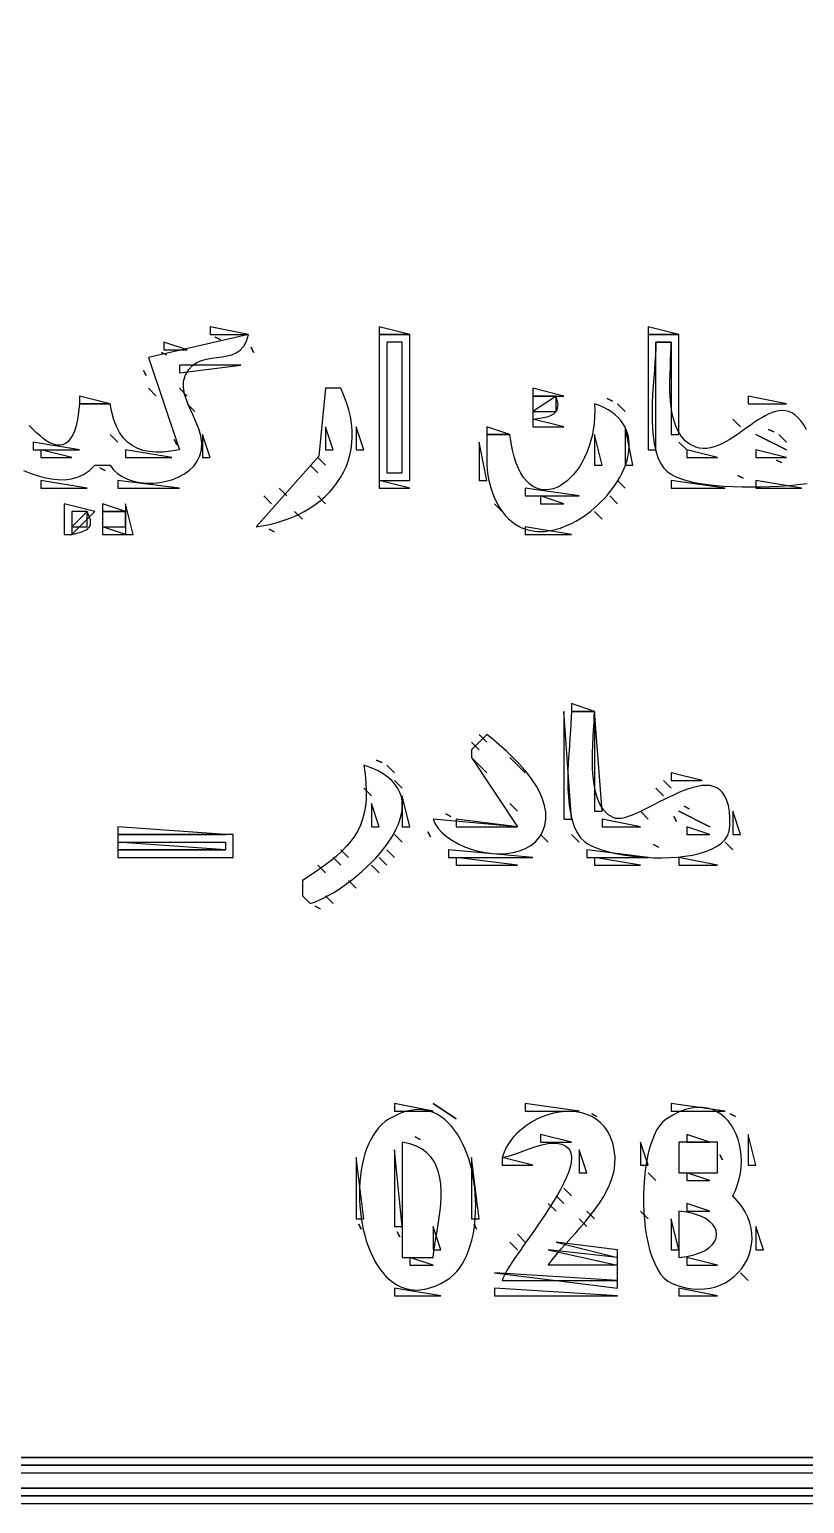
# Model space of a CAD drawing. Extents: x 0 to 1288, y 0 to 860.
# Drawn here: x 443.5 to 544.3, y 0 to 191.7 of the extents above; entities that cross this region are included whole.
import ezdxf

# ---------------------------------------------------------------- set-up
doc = ezdxf.new("R2010")
doc.units = 0
doc.layers.get('0').update_dxf_attribs({"linetype": 'CONTINUOUS'})
for name, color, linetype in [('C19', 19, 'CONTINUOUS'), ('C250', 250, 'CONTINUOUS'), ('C251', 251, 'CONTINUOUS'), ('C252', 252, 'CONTINUOUS'), ('C253', 253, 'CONTINUOUS'), ('C254', 254, 'CONTINUOUS'), ('C27', 27, 'CONTINUOUS'), ('C29', 29, 'CONTINUOUS'), ('C37', 37, 'CONTINUOUS'), ('C47', 47, 'CONTINUOUS'), ('C7', 7, 'CONTINUOUS')]:
    doc.layers.add(name, color=color, linetype=linetype)

msp = doc.modelspace()

# ---------------------------------------------------------------- linework, layer by layer
msp.add_lwpolyline([(0, 1), (0, 0), (1288, 0), (1255, 1), (1179, 1), (915, 1), (0, 1)])
at = {"layer": 'C19'}
for points in [[(467.666656, 151.666672), (468.333344, 151.333328), (467.666656, 151.666672)], [(472.333344, 150.333328), (472.666656, 149.666672), (472.333344, 150.333328)], [(490, 151), (490, 134), (492, 134), (492, 151), (490, 151)], [(525, 151), (524.9838, 150.2184), (524.9404, 149.3524), (524.8769, 148.4145), (524.8009, 147.4168), (524.7197, 146.3716), (524.6407, 145.2913), (524.5713, 144.1881), (524.5188, 143.0743), (524.4907, 141.9623), (524.4943, 140.8643), (524.537, 139.7926), (524.6261, 138.7595), (524.7692, 137.7773), (524.9735, 136.8583), (525.2464, 136.0147), (525.5953, 135.259), (526.0277, 134.6033), (526.4077, 134.2158), (526.8987, 133.8655), (527.4931, 133.5513), (528.1829, 133.2723), (528.9603, 133.0273), (529.8175, 132.8153), (530.7467, 132.6354), (531.74, 132.4865), (532.7897, 132.3677), (533.8879, 132.2778), (535.0268, 132.2159), (536.1986, 132.181), (537.3955, 132.1719), (538.6096, 132.1878), (539.8332, 132.2276), (541.0583, 132.2903), (542.2772, 132.3749), (543.4821, 132.4802), (544.6652, 132.6054)], [(459, 149), (463, 137), (461.9073, 136.81), (460.8868, 136.7062), (459.9379, 136.6909), (459.0597, 136.7663), (458.2514, 136.9347), (457.5124, 137.1982), (456.8417, 137.5591), (456.2388, 138.0196), (455.7028, 138.582), (455.2329, 139.2485), (454.8285, 140.0213), (454.4887, 140.9026), (454.2128, 141.8948), (454, 143), (450, 143), (449.8916, 141.9124), (449.7448, 140.9617), (449.5617, 140.1422), (449.3446, 139.448), (449.0955, 138.8734), (448.8166, 138.4127), (448.5102, 138.0601), (448.1784, 137.8098), (447.8234, 137.6562), (447.4474, 137.5934), (447.0525, 137.6157), (446.6409, 137.7174), (446.2149, 137.8927), (445.7764, 138.1358), (445.3279, 138.4411), (444.8714, 138.8027), (444.409, 139.2149), (443.9431, 139.672), (443.4757, 140.1682)], [(450, 144), (450, 143), (454, 143), (450, 144)], [(464, 143), (465, 142), (464, 143)], [(517, 143), (517.0357, 142.1195), (517.0203, 141.2596), (516.9566, 140.4224), (516.8474, 139.6102), (516.6954, 138.8252), (516.5034, 138.0697), (516.2742, 137.3458), (516.0106, 136.6559), (515.7152, 136.0021), (515.391, 135.3867), (515.0406, 134.8119), (514.6669, 134.2799), (514.2726, 133.793), (513.8605, 133.3534), (513.4333, 132.9634), (512.9939, 132.6251), (512.5449, 132.3408), (512.0892, 132.1127), (511.6296, 131.9431), (511.1688, 131.8341), (510.7096, 131.7881), (510.2547, 131.8072), (509.807, 131.8937), (509.3692, 132.0499), (508.9441, 132.2778), (508.5344, 132.5799), (508.1429, 132.9583), (507.7725, 133.4152), (507.4258, 133.9528), (507.1056, 134.5735), (506.8148, 135.2794), (506.556, 136.0728), (506.3321, 136.9558), (506.1458, 137.9308), (506, 139), (503, 139), (502.9937, 138.0137), (502.9813, 137.0103), (502.9824, 135.9985), (503.0166, 134.9871), (503.1035, 133.9847), (503.2627, 133.0002), (503.5139, 132.0424)], [(544.6074, 139.6427), (544.2364, 140.2689), (543.8569, 140.7928), (543.4693, 141.2201), (543.0738, 141.5565), (542.6709, 141.8078), (542.2609, 141.9796), (541.844, 142.0778), (541.4207, 142.108), (540.9912, 142.076), (540.5559, 141.9875), (540.1152, 141.8483), (539.6693, 141.664), (539.2187, 141.4404), (538.7635, 141.1833), (538.3042, 140.8983), (537.8412, 140.5911), (537.3746, 140.2676), (536.905, 139.9335), (536.4325, 139.5944), (535.9576, 139.2562), (535.4805, 138.9244), (535.0017, 138.605), (534.5214, 138.3035), (534.04, 138.0258), (533.5578, 137.7775), (533.0751, 137.5644), (532.5923, 137.3922), (532.1097, 137.2667), (531.6277, 137.1935), (531.1466, 137.1784), (530.6666, 137.2272), (530.1883, 137.3456)], [(442.7188, 134.2932), (443.6073, 133.9618), (444.5064, 133.665), (445.4096, 133.4175), (446.3105, 133.2343), (447.2024, 133.1302), (448.0788, 133.1201), (448.9332, 133.2189), (449.759, 133.4414), (450.5498, 133.8025), (451.299, 134.317), (452, 135), (453, 135), (454, 135), (454.418, 134.4208), (454.9463, 133.9254), (455.5695, 133.5132), (456.2723, 133.1838), (457.0393, 132.9367), (457.8553, 132.7714), (458.7049, 132.6875), (459.5728, 132.6845), (460.4436, 132.7619), (461.3022, 132.9193), (462.1331, 133.1561), (462.9211, 133.472), (463.6507, 133.8664), (464.3068, 134.3388), (464.874, 134.8889), (465.3369, 135.5161), (465.6803, 136.2199), (465.8889, 137)], [(490.228394, 49.971451), (489.7613, 49.6516), (489.3258, 49.2784), (488.9214, 48.8551), (488.548, 48.385), (488.2055, 47.8713), (487.8936, 47.3173), (487.6122, 46.7262), (487.3611, 46.1013), (487.1401, 45.4459), (486.949, 44.7631), (486.7878, 44.0564), (486.6561, 43.3289), (486.5539, 42.5839), (486.4809, 41.8247), (486.437, 41.0545), (486.422, 40.2767), (486.4357, 39.4943), (486.478, 38.7108), (486.5486, 37.9294), (486.6475, 37.1533), (486.7743, 36.3858), (486.9291, 35.6301), (487.1114, 34.8896), (487.3213, 34.1675), (487.5586, 33.4671), (487.8229, 32.7915), (488.1143, 32.1441), (488.4324, 31.5282), (488.7772, 30.9469), (489.1484, 30.4037), (489.5459, 29.9016), (489.9695, 29.444), (490.419, 29.0342), (490.8943, 28.6753), (491.3951, 28.3708), (491.9214, 28.1238), (492.4728, 27.9375), (493.0493, 27.8154), (493.6507, 27.7605), (494.2768, 27.7762), (494.9274, 27.8658), (495.6024, 28.0324), (496.3015, 28.2795), (497.0246, 28.6101), (497.7716, 29.0277), (498.2389, 29.3494), (498.6745, 29.7241), (499.0787, 30.1485), (499.4517, 30.6193), (499.7935, 31.1333), (500.1045, 31.6872), (500.3848, 32.2779), (500.6347, 32.902), (500.8542, 33.5565), (501.0437, 34.2379), (501.2032, 34.9431), (501.333, 35.6689), (501.4334, 36.412), (501.5044, 37.1692), (501.5463, 37.9372), (501.5593, 38.7128), (501.5435, 39.4928), (501.4992, 40.2739), (501.4265, 41.0529), (501.3258, 41.8266), (501.197, 42.5918), (501.0405, 43.3451), (500.8565, 44.0834), (500.645, 44.8034), (500.4064, 45.5018), (500.1409, 46.1756), (499.8485, 46.8213), (499.5296, 47.4359), (499.1842, 48.016), (498.8127, 48.5583), (498.4151, 49.0598), (497.9918, 49.5171), (497.5428, 49.927), (497.0685, 50.2863), (496.5688, 50.5917), (496.0442, 50.84), (495.4947, 51.028), (494.9206, 51.1524), (494.3221, 51.21), (493.6993, 51.1975), (493.0524, 51.1118), (492.3817, 50.9496), (491.6873, 50.7075), (490.9695, 50.3826), (490.2284, 49.9714)], [(516.666687, 50.666668), (517.333313, 50.333332), (516.666687, 50.666668)], [(505, 45), (505.9615, 45.2153), (506.9827, 45.5475), (508.038, 45.9365), (509.102, 46.3217), (510.1494, 46.6429), (511.1547, 46.8397), (512.0926, 46.8518)]]:
    msp.add_lwpolyline(points, dxfattribs=at)
at = {"layer": 'C250'}
for points in [[(1, 859), (1, 2), (1287, 2), (1287, 859), (1, 859)], [(509, 144), (509, 142), (512, 142), (512, 144), (509, 144)], [(512, 144), (509, 142), (509, 141), (510.1035, 141.1502), (511.0326, 141.3514), (511.737, 141.6702), (512.1666, 142.1734), (512.271, 142.9278), (512, 144)], [(520, 143), (521, 142), (520, 143)], [(521, 140), (521, 135), (522, 135), (521, 140)], [(535, 141), (536, 140), (535, 141)], [(454, 139), (455, 138), (454, 139)], [(538, 137), (538, 136), (542, 136), (538, 137)], [(481, 136), (482, 135), (481, 136)], [(527, 133), (527, 132), (534, 132), (527, 133)], [(481, 131), (482, 130), (481, 131)], [(449, 129), (449, 127), (451, 127), (451, 129), (449, 129)], [(503, 100), (501, 98), (501, 97), (507, 88), (496, 89), (496.283, 88.3613), (496.6892, 87.757), (497.2055, 87.191), (497.8188, 86.6674), (498.5163, 86.1902), (499.2849, 85.7633), (500.1116, 85.3908), (500.9835, 85.0766), (501.8875, 84.8248), (502.8106, 84.6394), (503.74, 84.5244), (504.6625, 84.4838), (505.5652, 84.5216), (506.4351, 84.6418), (507.2592, 84.8484), (508.0246, 85.1455), (508.7182, 85.5369), (509.327, 86.0268), (509.838, 86.6191), (510.2384, 87.3179), (510.5349, 88.1656), (510.6719, 89.0207), (510.6631, 89.8791), (510.5224, 90.7369), (510.2637, 91.59), (509.9008, 92.4345), (509.4476, 93.2662), (508.918, 94.0812), (508.3258, 94.8754), (507.685, 95.6449), (507.0092, 96.3855), (506.3126, 97.0934), (505.6088, 97.7644), (504.9118, 98.3946), (504.2354, 98.98), (503.5935, 99.5164), (503, 100)], [(525, 93), (526, 92), (525, 93)], [(490, 85), (491, 84), (490, 85)], [(498, 85), (498, 84), (509, 84), (498, 85)], [(516, 85), (516, 84), (524, 84), (516, 85)], [(482, 79), (483, 78), (482, 79)], [(537, 48), (537, 44), (538, 44), (537, 48)], [(515, 46), (515, 43), (516, 43), (515, 46)], [(486, 45), (486, 37), (487, 37), (486, 45)], [(501, 45), (501, 37), (502, 37), (501, 45)]]:
    msp.add_lwpolyline(points, dxfattribs=at)
at = {"layer": 'C251'}
for points in [[(524, 152), (524, 137), (525, 137), (525, 151), (527, 151), (527, 139), (528, 139), (528, 152), (524, 152)], [(459, 145), (460, 144), (459, 145)], [(482, 145), (481.128876, 136.173615), (473, 127), (473.9848, 127.1551), (474.9401, 127.3542), (475.8643, 127.5959), (476.7559, 127.8791), (477.6134, 128.2026), (478.4353, 128.5653), (479.22, 128.9659), (479.9661, 129.4033), (480.6719, 129.8763), (481.336, 130.3837), (481.9568, 130.9244), (482.5329, 131.4971), (483.0626, 132.1007), (483.5446, 132.7341), (483.9772, 133.396), (484.3589, 134.0853), (484.6883, 134.8007), (484.9637, 135.5412), (485.1837, 136.3055), (485.3468, 137.0924), (485.4514, 137.9008), (485.4959, 138.7295), (485.479, 139.5773), (485.399, 140.4431), (485.2544, 141.3257), (485.0437, 142.2238), (484.7655, 143.1363), (484.418, 144.0621), (484, 145), (482, 145)], [(509, 145), (509, 144), (513, 144), (509, 145)], [(482, 140), (482, 137), (483, 137), (482, 140)], [(503, 140), (503, 139), (506, 139), (503, 140)], [(509, 141), (509, 140), (513, 140), (509, 141)], [(444, 138), (444, 137), (450, 137), (444, 138)], [(502, 138), (502, 133), (503, 133), (502, 138)], [(538, 139), (542, 137), (538, 139)], [(539.666687, 139.666672), (540.333313, 139.333328), (539.666687, 139.666672)], [(445, 137), (445, 136), (449, 136), (445, 137)], [(456, 137), (456, 136), (462, 136), (456, 137)], [(452.666656, 134.666672), (453.333344, 134.333328), (452.666656, 134.666672)], [(445, 133), (445, 132), (451, 132), (445, 133)], [(455, 133), (455, 132), (463, 132), (455, 133)], [(489, 133), (489, 132), (493, 132), (489, 133)], [(535.666687, 133.666672), (536.333313, 133.333328), (535.666687, 133.666672)], [(538, 133), (538, 132), (544, 132), (538, 133)], [(474, 131), (475, 130), (474, 131)], [(508, 132), (508, 131), (515, 131), (508, 132)], [(510, 131), (510, 130), (513, 130), (510, 131)], [(519, 131), (520, 130), (519, 131)], [(448, 130), (448, 126), (449, 126), (452, 129), (448, 130)], [(453, 129), (453, 127), (456, 127), (456, 129), (453, 129)], [(478, 129), (479, 128), (478, 129)], [(517, 129), (518, 128), (517, 129)], [(453, 127), (453, 126), (456, 126), (453, 127)], [(508, 127), (508, 126), (514, 126), (508, 127)], [(501, 99), (502, 98), (501, 99)], [(490, 96), (491, 95), (490, 96)], [(501, 97), (502, 96), (501, 97)], [(507, 96), (508, 95), (507, 96)], [(526, 94), (527, 93), (526, 94)], [(528.666687, 90.666664), (529.333313, 90.333336), (528.666687, 90.666664)], [(523, 90), (524, 89), (523, 90)], [(535, 90), (535, 87), (536, 87), (535, 90)], [(455, 87), (455, 86), (469, 86), (469, 85), (455, 85), (455, 84), (470, 84), (470, 87), (455, 87)], [(455, 86), (455, 85), (469, 85), (455, 86)], [(517, 84), (517, 83), (523, 83), (517, 84)], [(479, 79), (480, 78), (479, 79)], [(529, 48), (529, 47), (532, 47), (529, 48)], [(491, 46), (491, 36), (492, 36), (491, 46)], [(533.333313, 45.333332), (533.666687, 44.666668), (533.333313, 45.333332)], [(513, 41), (514, 40), (513, 41)], [(527, 37), (527, 33), (528, 33), (527, 37)], [(528, 38), (528, 32), (529.0284, 32.1247), (529.9359, 32.323), (530.7224, 32.5858), (531.3879, 32.9038), (531.9323, 33.2678), (532.3558, 33.6686), (532.6583, 34.097), (532.8398, 34.5439), (532.9003, 34.9999), (532.8398, 35.456), (532.6584, 35.9028), (532.3559, 36.3312), (531.9324, 36.732), (531.3879, 37.0961), (530.7224, 37.4141), (529.9359, 37.6768), (529.0284, 37.8752), (528, 38)], [(511, 33), (520, 31), (520, 32), (511, 33)], [(504, 28), (504, 27), (520, 27), (504, 28)], [(528, 28), (528, 27), (533, 27), (528, 28)]]:
    msp.add_lwpolyline(points, dxfattribs=at)
at = {"layer": 'C252'}
for points in [[(458.333344, 147.333328), (458.666656, 146.666672), (458.333344, 147.333328)], [(537, 144), (537, 143), (542, 143), (537, 144)], [(503.5138, 132.0424), (503.7754, 131.3011), (504.0626, 130.618), (504.3739, 129.9917), (504.7079, 129.4208), (505.0634, 128.9039), (505.4389, 128.4396), (505.8332, 128.0264), (506.2449, 127.663), (506.6726, 127.348), (507.115, 127.0799), (507.5708, 126.8574), (508.0386, 126.679), (508.517, 126.5434), (509.0048, 126.4491), (509.5005, 126.3947), (510.0028, 126.3789), (510.5105, 126.4002), (511.022, 126.4572), (511.5362, 126.5485), (512.0516, 126.6728), (512.5669, 126.8285), (513.0807, 127.0143), (513.5918, 127.2289), (514.0987, 127.4707), (514.6001, 127.7384), (515.0947, 128.0306), (515.5812, 128.3458), (516.0581, 128.6828), (516.5241, 129.04), (516.9779, 129.416), (517.4182, 129.8095), (517.8435, 130.2191), (518.2527, 130.6432), (518.6442, 131.0807), (519.0167, 131.5299), (519.369, 131.9896), (519.6997, 132.4584), (520.0074, 132.9347), (520.2907, 133.4173), (520.5484, 133.9046), (520.7791, 134.3954), (520.9814, 134.8882), (521.154, 135.3815), (521.2956, 135.8741), (521.4047, 136.3644), (521.4802, 136.8512), (521.5205, 137.3329), (521.5244, 137.8081), (521.4905, 138.2756), (521.4175, 138.7337), (521.304, 139.1813), (521.1487, 139.6168), (520.9503, 140.0388), (520.7073, 140.446), (520.4185, 140.8369), (520.0825, 141.2102), (519.698, 141.5644), (519.2635, 141.8981), (518.7778, 142.2099), (518.2396, 142.4984), (517.6474, 142.7622), (517, 143)], [(480, 135), (481, 134), (480, 135)], [(540.666687, 135.666672), (541.333313, 135.333328), (540.666687, 135.666672)], [(520, 133), (521, 132), (520, 133)], [(456, 130), (456, 126), (457, 126), (456, 130)], [(504, 130), (505, 129), (504, 130)], [(474.666656, 126.666664), (475.333344, 126.333336), (474.666656, 126.666664)], [(514, 104), (514, 103), (517, 103), (514, 104)], [(514, 103), (513.9844, 102.2627), (513.9428, 101.4299), (513.8823, 100.515), (513.8105, 99.5313), (513.7347, 98.4922), (513.6623, 97.4111), (513.6006, 96.3014), (513.557, 95.1764), (513.539, 94.0495), (513.5538, 92.934), (513.609, 91.8434), (513.7117, 90.791), (513.8695, 89.7902), (514.0898, 88.8543), (514.3798, 87.9967), (514.7469, 87.2308), (515.1986, 86.57), (515.7423, 86.0277), (516.1725, 85.7337), (516.7122, 85.4548), (517.3505, 85.1932), (518.0767, 84.9509), (518.8801, 84.73), (519.7499, 84.5326), (520.6755, 84.3608), (521.6459, 84.2168), (522.6507, 84.1027), (523.6789, 84.0204), (524.7199, 83.9723), (525.7629, 83.9603), (526.7972, 83.9866), (527.8121, 84.0533), (528.7968, 84.1624), (529.7406, 84.3162), (530.6328, 84.5166), (531.4626, 84.7658), (532.2193, 85.066), (532.8922, 85.4191), (533.4705, 85.8274), (533.9435, 86.293), (534.3005, 86.8178), (534.5307, 87.4041), (534.6234, 88.054), (534.6213, 89.084), (534.5522, 89.9854), (534.4198, 90.7645), (534.2278, 91.4279), (533.9798, 91.9819), (533.6797, 92.433), (533.331, 92.7875), (532.9377, 93.052), (532.5032, 93.2328), (532.0314, 93.3363), (531.526, 93.3691), (530.9907, 93.3374), (530.4292, 93.2478), (529.8453, 93.1066), (529.2425, 92.9203), (528.6248, 92.6953), (527.9956, 92.4381), (527.3589, 92.155), (526.7182, 91.8524), (526.0774, 91.5369), (525.4401, 91.2148), (524.81, 90.8926), (524.1909, 90.5766), (523.5864, 90.2734), (523.0003, 89.9893), (522.4363, 89.7307), (521.8981, 89.5041), (521.3894, 89.3159), (520.914, 89.1725), (520.4755, 89.0804), (520.0777, 89.046), (519.7243, 89.0757), (519.419, 89.1759), (518.7579, 89.6046), (518.2106, 90.1709), (517.7674, 90.8576), (517.4182, 91.6478), (517.1535, 92.5244), (516.9632, 93.4704), (516.8377, 94.4687), (516.767, 95.5023), (516.7414, 96.5543), (516.7511, 97.6075), (516.7863, 98.645), (516.837, 99.6496), (516.8936, 100.6045), (516.9461, 101.4925), (516.9849, 102.2967), (517, 103), (514, 103)], [(487, 96), (487.1667, 94.7843), (487.2705, 93.6496), (487.3108, 92.5898), (487.2874, 91.599), (487.1997, 90.6713), (487.0473, 89.8009), (486.83, 88.9817), (486.5471, 88.2079), (486.1984, 87.4736), (485.7835, 86.7729), (485.3019, 86.0997), (484.7532, 85.4483), (484.137, 84.8127), (483.4529, 84.187), (482.7006, 83.5653), (481.8795, 82.9417), (480.9893, 82.3102), (480.0296, 81.6649), (479, 81), (479, 79), (480, 78), (480.5625, 78.1983), (481.1478, 78.4406), (481.7521, 78.7246), (482.3715, 79.0478), (483.002, 79.4079), (483.6399, 79.8026), (484.2812, 80.2294), (484.9222, 80.686), (485.5589, 81.1702), (486.1874, 81.6794), (486.8039, 82.2113), (487.4045, 82.7637), (487.9854, 83.3341), (488.5427, 83.9201), (489.0725, 84.5194), (489.571, 85.1297), (490.0342, 85.7486), (490.4584, 86.3737), (490.8396, 87.0026), (491.174, 87.6331), (491.4576, 88.2627), (491.6868, 88.8891), (491.8575, 89.5099), (491.9659, 90.1228), (492.0081, 90.7254), (491.9804, 91.3154), (491.8787, 91.8903), (491.6992, 92.4479), (491.4382, 92.9857), (491.0916, 93.5015), (490.6556, 93.9928), (490.1264, 94.4573), (489.5002, 94.8926), (488.7729, 95.2964), (487.9408, 95.6663), (487, 96)], [(488.666656, 96.666664), (489.333344, 96.333336), (488.666656, 96.666664)], [(502, 96), (503, 95), (502, 96)], [(491, 94), (492, 93), (491, 94)], [(527, 95), (527, 94), (531, 94), (527, 95)], [(487, 93), (488, 92), (487, 93)], [(492, 92), (492, 88), (493, 88), (492, 92)], [(488, 91), (488, 88), (489, 88), (488, 91)], [(497.666656, 89.666664), (498.333344, 89.333336), (497.666656, 89.666664)], [(528, 90), (532, 88), (528, 90)], [(491, 87), (492, 86), (491, 87)], [(510, 87), (511, 86), (510, 87)], [(484, 85), (485, 84), (484, 85)], [(524.666687, 85.666664), (525.333313, 85.333336), (524.666687, 85.666664)], [(481, 83), (482, 82), (481, 83)], [(483, 84), (484, 83), (483, 84)], [(496, 52), (499, 50), (496, 52)], [(508, 52), (508, 51), (515, 51), (508, 52)], [(527, 52), (527, 51), (534, 51), (527, 52)], [(492, 47), (492, 32), (496, 32), (496.1123, 32.8099), (496.2438, 33.6499), (496.3867, 34.5137), (496.5331, 35.395), (496.6752, 36.2876), (496.8052, 37.1852), (496.9154, 38.0816), (496.9979, 38.9706), (497.0448, 39.8457), (497.0485, 40.7009), (497.0011, 41.5299), (496.8948, 42.3263), (496.7218, 43.084), (496.4743, 43.7967), (496.1445, 44.4582), (495.7246, 45.0621), (495.2067, 45.6022), (494.5831, 46.0723), (493.846, 46.4661), (492.9875, 46.7774), (492, 47)], [(493.666656, 47.666668), (494.333344, 47.333332), (493.666656, 47.666668)], [(528, 47), (528, 43), (533, 43), (533, 47), (528, 47)], [(511, 39), (512, 38), (511, 39)], [(515, 37), (516, 36), (515, 37)], [(516, 38), (517, 37), (516, 38)], [(486.333344, 36.333332), (486.666656, 35.666668), (486.333344, 36.333332)], [(491.333344, 35.333332), (491.666656, 34.666668), (491.333344, 35.333332)], [(496, 36), (496, 33), (497, 33), (496, 36)], [(501.333344, 36.333332), (501.666656, 35.666668), (501.333344, 36.333332)], [(507, 35), (508, 34), (507, 35)], [(512, 34), (520, 32), (520, 33), (512, 34)], [(504, 30), (520, 28), (520, 29), (504, 30)], [(536, 30), (537, 29), (536, 30)]]:
    msp.add_lwpolyline(points, dxfattribs=at)
at = {"layer": 'C253'}
for points in [[(467, 153), (467, 152), (472, 152), (467, 153)], [(489, 153), (489, 152), (493, 152), (489, 153)], [(524, 153), (524, 152), (528, 152), (524, 153)], [(460.666656, 149.666672), (461.333344, 149.333328), (460.666656, 149.666672)], [(461, 151), (461, 150), (464, 150), (461, 151)], [(463, 148), (463, 147), (471, 148), (463, 148)], [(518.666687, 143.666672), (519.333313, 143.333328), (518.666687, 143.666672)], [(486, 140), (486, 137), (487, 137), (486, 140)], [(462.333344, 138.333328), (462.666656, 137.666672), (462.333344, 138.333328)], [(466, 139), (466, 136), (467, 136), (466, 139)], [(453, 130), (453, 129), (456, 129), (453, 130)], [(517, 103), (517, 90), (518, 90), (517, 103)], [(506, 97), (507, 96), (506, 97)], [(506, 91), (507, 90), (506, 91)], [(499, 89), (499, 88), (507, 88), (499, 89)], [(518, 89), (518, 88), (523, 88), (518, 89)], [(455, 88), (455, 87), (469, 87), (455, 88)], [(495.333344, 87.333336), (495.666656, 86.666664), (495.333344, 87.333336)], [(514, 87), (515, 86), (514, 87)], [(529, 88), (529, 87), (532, 87), (529, 88)], [(534, 86), (535, 85), (534, 86)], [(488, 83), (489, 82), (488, 83)], [(489, 84), (490, 83), (489, 84)], [(499, 84), (499, 83), (507, 83), (499, 84)], [(528, 84), (528, 83), (533, 83), (528, 84)], [(491, 52), (491, 51), (496, 51), (491, 52)], [(512.0925, 46.8518), (512.7215, 46.7274), (513.2173, 46.5149), (513.5878, 46.2201), (513.8408, 45.8489), (513.9842, 45.4072), (514.0259, 44.901), (513.9738, 44.336), (513.8356, 43.7183), (513.6193, 43.0536), (513.3328, 42.348), (512.9838, 41.6073), (512.5803, 40.8374), (512.1302, 40.0442), (511.6413, 39.2336), (511.1214, 38.4115), (510.5784, 37.5838), (510.0203, 36.7565), (509.4548, 35.9353), (508.8898, 35.1263), (508.3333, 34.3352), (507.793, 33.5681), (507.2768, 32.8308), (506.7926, 32.1292), (506.3483, 31.4692), (505.9517, 30.8568), (505.6107, 30.2977), (505.3332, 29.7979), (505.127, 29.3634), (505, 29), (520, 29), (520, 31), (511, 31), (511.5002, 31.6752), (512.0511, 32.3605), (512.6427, 33.0564), (513.2651, 33.7633), (513.9085, 34.4815), (514.563, 35.2114), (515.2188, 35.9535), (515.8659, 36.7082), (516.4944, 37.4758), (517.0946, 38.2569), (517.6564, 39.0517), (518.1701, 39.8607), (518.6258, 40.6844), (519.0135, 41.523), (519.3235, 42.3771), (519.5458, 43.2471), (519.6705, 44.1332), (519.6878, 45.0361), (519.5879, 45.956), (519.38, 46.8532), (519.0907, 47.6543), (518.7266, 48.3621), (518.2945, 48.9792), (517.8008, 49.5083), (517.2524, 49.952), (516.6557, 50.313), (516.0176, 50.5939), (515.3445, 50.7975), (514.6432, 50.9263), (513.9202, 50.9831), (513.1823, 50.9705), (512.4361, 50.8911), (511.6881, 50.7478), (510.9452, 50.543), (510.2138, 50.2794), (509.5007, 49.9598), (508.8125, 49.5868), (508.1558, 49.1631), (507.5373, 48.6913), (506.9636, 48.1741), (506.4414, 47.6141), (505.9773, 47.014), (505.5779, 46.3765), (505.2499, 45.7043), (505, 45)], [(535, 40), (535.344, 40.719), (535.623, 41.4578), (535.8385, 42.2104), (535.9917, 42.9712), (536.084, 43.7342), (536.1167, 44.4937), (536.0912, 45.2438), (536.0087, 45.9786), (535.8707, 46.6925), (535.6784, 47.3795), (535.4333, 48.0339), (535.1365, 48.6498), (534.7896, 49.2214), (534.3938, 49.7428), (533.9504, 50.2084), (533.4608, 50.6121), (532.9263, 50.9483), (532.3483, 51.2111), (531.7282, 51.3946), (531.0671, 51.4931), (530.3666, 51.5007), (529.6278, 51.4117), (528.8522, 51.2201), (528.0411, 50.9202), (527.1958, 50.5062), (526.3178, 49.9722), (525.8725, 49.6032), (525.4626, 49.1197), (525.0882, 48.5314), (524.7498, 47.8482), (524.4477, 47.0798), (524.1822, 46.236), (523.9537, 45.3266), (523.7626, 44.3614), (523.6091, 43.3502), (523.4937, 42.3027), (523.4167, 41.2288), (523.3785, 40.1382), (523.3794, 39.0408), (523.4197, 37.9463), (523.4998, 36.8645), (523.6201, 35.8052), (523.7809, 34.7782), (523.9825, 33.7932), (524.2254, 32.8602), (524.5098, 31.9888), (524.8361, 31.1888), (525.2047, 30.4701), (525.6159, 29.8424), (526.07, 29.3155), (526.5675, 28.8992), (527.1087, 28.6033), (527.9953, 28.2824), (528.8612, 28.0567), (529.7032, 27.9215), (530.5185, 27.8724), (531.3039, 27.9046), (532.0565, 28.0138), (532.7734, 28.1953), (533.4515, 28.4446), (534.0879, 28.7571), (534.6796, 29.1283), (535.2235, 29.5535), (535.7167, 30.0284), (536.1563, 30.5482), (536.5392, 31.1085), (536.8624, 31.7047), (537.1229, 32.3322), (537.3178, 32.9865), (537.4441, 33.663), (537.4988, 34.3572), (537.4789, 35.0645), (537.3814, 35.7803), (537.2034, 36.5001), (536.9417, 37.2194), (536.5936, 37.9336), (536.1559, 38.6381), (535.6257, 39.3284), (535, 40)], [(510, 48), (510, 47), (514, 47), (510, 48)], [(505, 45), (505, 44), (509, 44), (505, 45)], [(524, 43), (525, 42), (524, 43)], [(529, 43), (529, 42), (532, 42), (529, 43)], [(512, 40), (513, 39), (512, 40)], [(529, 39), (529, 38), (532, 38), (529, 39)], [(538, 36), (538, 33), (539, 33), (538, 36)], [(506, 34), (507, 33), (506, 34)], [(493, 32), (493, 31), (496, 31), (493, 32)], [(529, 32), (529, 31), (533, 31), (529, 32)], [(491, 28), (491, 27), (497, 27), (491, 28)]]:
    msp.add_lwpolyline(points, dxfattribs=at)
at = {"layer": 'C254'}
for points in [[(5, 855), (5, 6), (1283, 6), (1283, 855), (5, 855)], [(528, 138), (529, 137), (528, 138)], [(541, 139), (542, 138), (541, 139)], [(529, 137), (529, 136), (533, 136), (529, 137)], [(476, 132), (477, 131), (476, 132)], [(480.666656, 77.666664), (481.333344, 77.333336), (480.666656, 77.666664)], [(4, 5), (4, 4), (1284, 4), (1251, 5), (1175, 5), (913, 5), (4, 5)]]:
    msp.add_lwpolyline(points, dxfattribs=at)
at = {"layer": 'C27'}
for points in [[(465.8888, 137), (465.9327, 137.9034), (465.796, 138.8172), (465.5233, 139.7369), (465.1594, 140.6577), (464.7488, 141.5752), (464.3361, 142.4846), (463.9661, 143.3814), (463.6834, 144.261), (463.5326, 145.1187), (463.5584, 145.9499), (463.8055, 146.75), (464.228, 147.4524), (464.7265, 147.9808), (465.2876, 148.3639), (465.8977, 148.63), (466.5435, 148.8078), (467.2114, 148.9258), (467.888, 149.0124), (468.5599, 149.0962), (469.2135, 149.2057), (469.8355, 149.3694), (470.4124, 149.6159), (470.9308, 149.9737), (471.3771, 150.4713), (471.738, 151.1372), (472, 152), (459, 149)], [(485, 81), (486, 80), (485, 81)]]:
    msp.add_lwpolyline(points, dxfattribs=at)
at = {"layer": 'C29'}
for points in [[(530.1882, 137.3456), (529.4524, 137.6758), (528.8287, 138.1404), (528.3084, 138.7243), (527.8828, 139.4124), (527.5431, 140.1898), (527.2807, 141.0414), (527.0868, 141.9521), (526.9527, 142.9068), (526.8697, 143.8906), (526.829, 144.8883), (526.8221, 145.885), (526.8402, 146.8656), (526.8745, 147.815), (526.9163, 148.7182), (526.957, 149.5601), (526.9878, 150.3257), (527, 151), (525, 151)], [(463, 145), (464, 144), (463, 145)], [(451, 129), (449, 127), (449, 126), (450.1796, 126.2882), (450.9982, 126.6441), (451.427, 127.1559), (451.4372, 127.9117), (451, 129)], [(513, 103), (513, 89), (514, 89), (513, 103)], [(502, 100), (503, 99), (502, 100)], [(534.666687, 50.666668), (535.333313, 50.333332), (534.666687, 50.666668)]]:
    msp.add_lwpolyline(points, dxfattribs=at)
at = {"layer": 'C37'}
msp.add_lwpolyline([(1287, 859), (1287, 2), (1, 2), (1, 1), (1288, 1), (1288, 610), (1288, 786), (1288, 836), (1287, 859)], dxfattribs=at)
at = {"layer": 'C47'}
msp.add_lwpolyline([(489, 152), (489, 133), (493, 133), (493, 152), (489, 152)], dxfattribs=at)
at = {"layer": 'C7'}
for points in [[(4, 855), (4, 5), (1284, 5), (1284, 6), (5, 6), (5, 608), (5, 782), (5, 832), (4, 855)], [(517, 139), (517, 135), (518, 135), (517, 139)], [(527.333313, 89.333336), (527.666687, 88.666664), (527.333313, 89.333336)], [(523, 47), (523, 44), (524, 44), (523, 47)], [(523, 38), (524, 37), (523, 38)]]:
    msp.add_lwpolyline(points, dxfattribs=at)

doc.saveas('drawing.dxf')
